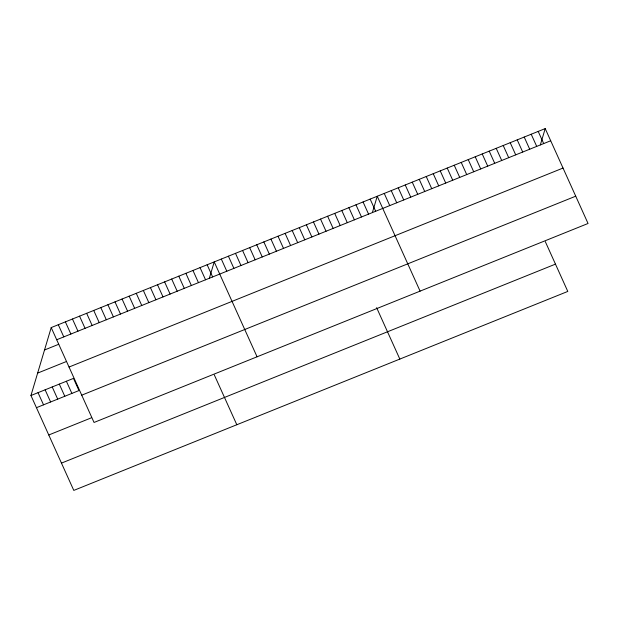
<?xml version="1.0" encoding="UTF-8"?>
<svg xmlns="http://www.w3.org/2000/svg" width="619" height="619" viewBox="0 0 619 619"><rect width="100%" height="100%" fill="white"/><g stroke="black" fill="none" stroke-linecap="round" stroke-linejoin="round"><path stroke-width="0.93" d="M545.308 241.627L567.793 291.425L73.793 490.41L30.95 395.518L51.207 327.575L545.207 128.59L588.05 223.482L94.049 422.46L51.207 327.575M209.361 278.217L214.228 261.907L257.071 356.799M372.383 212.549L377.242 196.246L420.092 291.131M540.348 144.9L545.207 128.59M56.7 339.746L550.701 140.761M44.522 349.998L58.697 344.288M37.635 373.102L65.985 361.682M69.026 367.044L563.027 168.059M30.95 395.518L73.475 378.395L78.969 390.558L36.444 407.689M81.723 395.17L575.724 196.184M48.769 434.987L91.295 417.856M61.467 463.113L555.467 264.127M538.205 131.406L543.699 143.577M531.21 134.23L536.704 146.393M524.208 137.047L529.702 149.218M517.213 139.863L522.707 152.034M510.211 142.687L515.712 154.851M503.216 145.504L508.71 157.675M496.214 148.32L501.715 160.491M489.219 151.144L494.713 163.308M482.224 153.961L487.718 166.132M475.222 156.777L480.715 168.948M468.227 159.601L473.721 171.765M461.225 162.418L466.718 174.589M454.23 165.234L459.724 177.405M447.228 168.059L452.721 180.222M440.233 170.875L445.726 183.046M433.23 173.691L438.724 185.862M426.236 176.508L431.729 188.679M419.233 179.332L424.727 191.495M412.239 182.148L417.732 194.32M405.236 184.965L410.73 197.136M398.241 187.789L403.735 199.952M391.239 190.606L396.733 202.777M384.244 193.422L389.738 205.593M370.154 199.101L375.656 211.265M363.067 201.956L368.56 214.12M355.979 204.812L361.473 216.975M348.892 207.667L354.385 219.83M341.804 210.522L347.298 222.685M334.717 213.377L340.21 225.54M376.623 307.674L399.835 359.082M327.629 216.232L333.123 228.396M320.541 219.087L326.035 231.251M313.454 221.942L318.947 234.106M306.366 224.798L311.86 236.961M299.279 227.653L304.772 239.816M292.191 230.508L297.685 242.671M285.104 233.363L290.597 245.526M278.016 236.218L283.51 248.381M270.929 239.066L276.422 251.237M263.841 241.921L269.335 254.092M256.753 244.776L262.247 256.947M249.666 247.631L255.16 259.802M242.578 250.486L248.072 262.657M235.491 253.341L240.984 265.512M228.403 256.196L233.897 268.367M221.316 259.052L226.809 271.223M207.141 264.762L212.634 276.933M200.045 267.617L205.547 279.788M192.958 270.472L198.459 282.643M185.87 273.327L191.364 285.498M178.783 276.182L184.276 288.353M171.695 279.037L177.189 291.209M214.329 374.952L236.814 424.742M164.608 281.893L170.101 294.064M157.52 284.748L163.014 296.919M150.432 287.603L155.926 299.774M143.345 290.458L148.839 302.629M136.257 293.313L141.751 305.484M129.17 296.168L134.663 308.339M122.082 299.023L127.576 311.195M114.995 301.879L120.488 314.05M107.907 304.734L113.401 316.905M100.82 307.589L106.313 319.76M93.732 310.444L99.226 322.615M86.645 313.299L92.138 325.47M79.557 316.154L85.051 328.325M72.469 319.009L77.963 331.18M65.382 321.865L70.876 334.036M58.294 324.72L63.788 336.891M66.388 381.25L71.881 393.413M59.3 384.105L64.794 396.268M52.213 386.96L57.706 399.123M45.125 389.815L50.619 401.979M38.038 392.67L43.531 404.834"/></g></svg>
